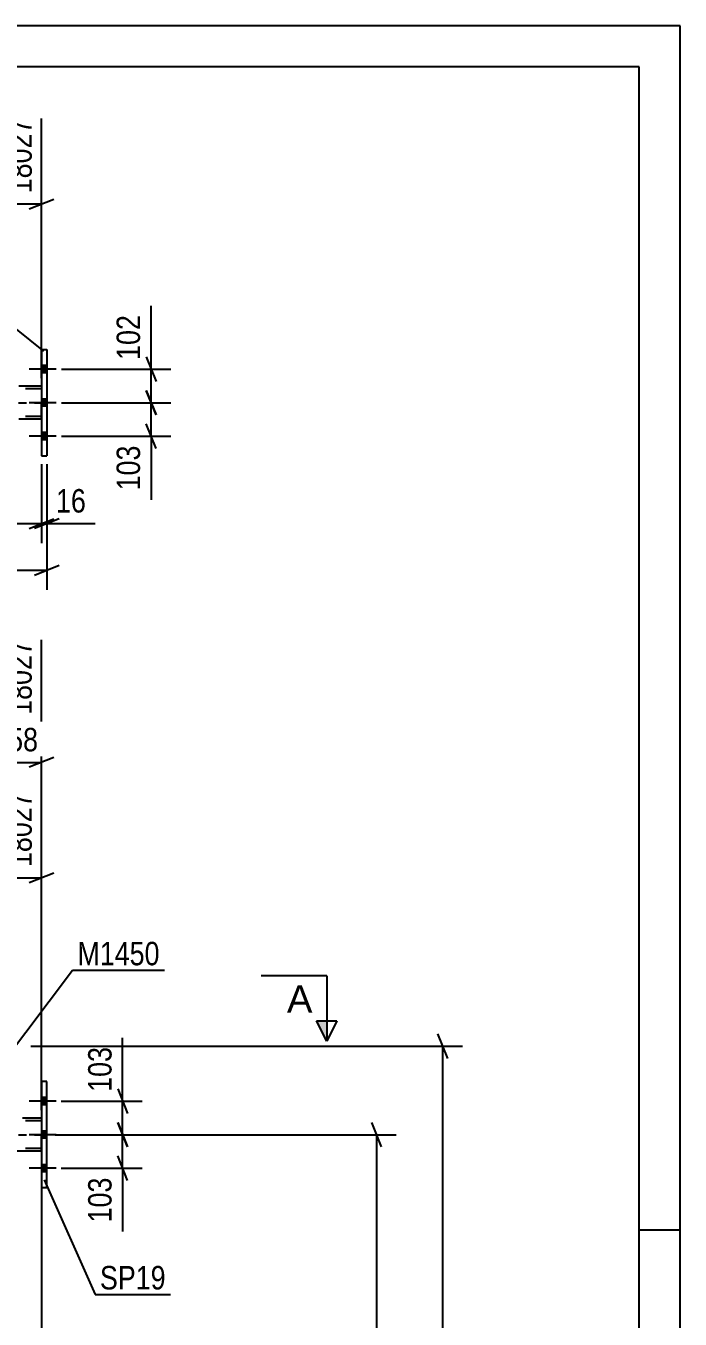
# Model space of a CAD drawing. Header units: millimetres. Extents: x 0 to 841, y 0 to 594.
# Drawn here: x 761.1 to 841, y 436.1 to 594 of the extents above; entities that cross this region are included whole.
import ezdxf

# ---------------------------------------------------------------- set-up
doc = ezdxf.new("R2010")
doc.units = ezdxf.units.MM
doc.linetypes.add('DXK_LINE_DOT2', pattern=[3.9198, 1.9599, -1.9599])
doc.linetypes.add('DXK_LINE_DOT3', pattern=[5.9187, 2.979, -0.9799, 0.9799, -0.9799])
doc.styles.add('Arial', font='ARIAL.TTF', dxfattribs={"height": 0.2})
doc.styles.add('Arial Narrow', font='ARIALN.TTF', dxfattribs={"height": 0.2})

# ---------------------------------------------------------------- blocks, each defined once
blk = doc.blocks.new('Unknown-814748510-1133')
at = {"color": 5, "linetype": 'Continuous'}
for p, q in [((841, 594), (0, 594)), ((841, 0), (841, 594)), ((836, 589), (5, 589)), ((836, 5), (836, 589)), ((841, 447), (836, 447))]:
    blk.add_line(p, q, dxfattribs=at)
blk = doc.blocks.new('Part-814748510-4995 - 4862')
at = {"color": 2, "linetype": 'Continuous'}
for p, q in [((762.98, 554.5), (763.62, 554.5)), ((762.98, 554.5), (762.98, 541.5)), ((763.62, 554.5), (763.62, 541.5)), ((762.98, 541.5), (763.62, 541.5))]:
    blk.add_line(p, q, dxfattribs=at)
blk = doc.blocks.new('Bolt-814748510-5055 - 4862')
at = {"linetype": 'Continuous'}
for points in [[(763.62, 551.66), (763.62, 552.54), (762.98, 552.54), (762.98, 551.66)], [(763.62, 551.66), (763.62, 552.54), (762.98, 552.54), (762.98, 551.66)], [(763.62, 551.66), (763.62, 552.54), (762.98, 552.54), (762.98, 551.66)], [(763.62, 547.56), (763.62, 548.44), (762.98, 548.44), (762.98, 547.56)], [(763.62, 547.56), (763.62, 548.44), (762.98, 548.44), (762.98, 547.56)], [(763.62, 543.46), (763.62, 544.34), (762.98, 544.34), (762.98, 543.46)], [(763.62, 543.46), (763.62, 544.34), (762.98, 544.34), (762.98, 543.46)], [(763.62, 543.46), (763.62, 544.34), (762.98, 544.34), (762.98, 543.46)]]:
    blk.add_hatch(color=1, dxfattribs=at).paths.add_polyline_path(points)
at = {"color": 1, "linetype": 'Continuous'}
for p, q in [((764.78, 552.1), (761.46, 552.1)), ((764.78, 552.1), (761.46, 552.1)), ((764.78, 552.1), (761.46, 552.1)), ((763.62, 552.54), (762.98, 552.54)), ((763.62, 552.54), (762.98, 552.54)), ((763.62, 552.54), (762.98, 552.54)), ((763.62, 551.66), (762.98, 551.66)), ((763.62, 551.66), (762.98, 551.66)), ((763.62, 551.66), (762.98, 551.66)), ((764.78, 548), (761.46, 548)), ((764.78, 548), (761.46, 548)), ((763.62, 548.44), (762.98, 548.44)), ((763.62, 548.44), (762.98, 548.44)), ((763.62, 547.56), (762.98, 547.56)), ((763.62, 547.56), (762.98, 547.56)), ((764.78, 543.9), (761.46, 543.9)), ((764.78, 543.9), (761.46, 543.9)), ((764.78, 543.9), (761.46, 543.9)), ((763.62, 544.34), (762.98, 544.34)), ((763.62, 544.34), (762.98, 544.34)), ((763.62, 544.34), (762.98, 544.34)), ((763.62, 543.46), (762.98, 543.46)), ((763.62, 543.46), (762.98, 543.46)), ((763.62, 543.46), (762.98, 543.46))]:
    blk.add_line(p, q, dxfattribs=at)
blk = doc.blocks.new('Part-814748510-5062 - 4862')
at = {"color": 7, "linetype": 'DXK_LINE_DOT2'}
for p, q in [((762.98, 549.68), (99.23, 549.68)), ((762.98, 550), (117.51, 550)), ((762.98, 546), (762.98, 550)), ((762.98, 546.32), (99.23, 546.32))]:
    blk.add_line(p, q, dxfattribs=at)
at = {"color": 2, "linetype": 'Continuous'}
for p, q in [((762.98, 550), (760.18, 550)), ((762.98, 546), (760.18, 546))]:
    blk.add_line(p, q, dxfattribs=at)
at = {"color": 7, "linetype": 'DXK_LINE_DOT3'}
blk.add_line((99.23, 548), (762.98, 548), dxfattribs=at)
blk = doc.blocks.new('Part-814748510-3342 - 3016')
at = {"color": 2, "linetype": 'Continuous'}
for p, q in [((763.62, 465.14), (762.98, 465.14)), ((762.98, 465.14), (762.98, 452.14)), ((763.62, 452.14), (763.62, 465.14)), ((763.62, 452.14), (762.98, 452.14))]:
    blk.add_line(p, q, dxfattribs=at)
blk = doc.blocks.new('Bolt-814748510-3252 - 3016')
at = {"linetype": 'Continuous'}
for points in [[(762.98, 463.18), (762.98, 462.3), (763.62, 462.3), (763.62, 463.18)], [(762.98, 463.18), (762.98, 462.3), (763.62, 462.3), (763.62, 463.18)], [(762.98, 463.18), (762.98, 462.3), (763.62, 462.3), (763.62, 463.18)], [(762.98, 459.08), (762.98, 458.2), (763.62, 458.2), (763.62, 459.08)], [(762.98, 459.08), (762.98, 458.2), (763.62, 458.2), (763.62, 459.08)], [(762.98, 454.98), (762.98, 454.1), (763.62, 454.1), (763.62, 454.98)], [(762.98, 454.98), (762.98, 454.1), (763.62, 454.1), (763.62, 454.98)], [(762.98, 454.98), (762.98, 454.1), (763.62, 454.1), (763.62, 454.98)]]:
    blk.add_hatch(color=1, dxfattribs=at).paths.add_polyline_path(points)
at = {"color": 1, "linetype": 'Continuous'}
for p, q in [((764.78, 462.74), (761.46, 462.74)), ((764.78, 462.74), (761.46, 462.74)), ((764.78, 462.74), (761.46, 462.74)), ((763.62, 463.18), (762.98, 463.18)), ((763.62, 463.18), (762.98, 463.18)), ((763.62, 463.18), (762.98, 463.18)), ((763.62, 462.3), (762.98, 462.3)), ((763.62, 462.3), (762.98, 462.3)), ((763.62, 462.3), (762.98, 462.3)), ((764.78, 458.64), (761.46, 458.64)), ((764.78, 458.64), (761.46, 458.64)), ((763.62, 459.08), (762.98, 459.08)), ((763.62, 459.08), (762.98, 459.08)), ((763.62, 458.2), (762.98, 458.2)), ((763.62, 458.2), (762.98, 458.2)), ((763.62, 454.98), (762.98, 454.98)), ((763.62, 454.98), (762.98, 454.98)), ((763.62, 454.98), (762.98, 454.98)), ((764.78, 454.54), (761.46, 454.54)), ((764.78, 454.54), (761.46, 454.54)), ((764.78, 454.54), (761.46, 454.54)), ((763.62, 454.1), (762.98, 454.1)), ((763.62, 454.1), (762.98, 454.1)), ((763.62, 454.1), (762.98, 454.1))]:
    blk.add_line(p, q, dxfattribs=at)
blk = doc.blocks.new('Part-814748510-3325 - 3016')
at = {"color": 7, "linetype": 'DXK_LINE_DOT2'}
for p, q in [((762.98, 460.32), (99.23, 460.32)), ((762.98, 456.64), (762.98, 460.64)), ((762.98, 456.96), (99.23, 456.96))]:
    blk.add_line(p, q, dxfattribs=at)
at = {"color": 2, "linetype": 'Continuous'}
for p, q in [((762.98, 460.64), (760.66, 460.64)), ((762.98, 456.64), (709.03, 456.64))]:
    blk.add_line(p, q, dxfattribs=at)
at = {"color": 7, "linetype": 'DXK_LINE_DOT3'}
blk.add_line((99.23, 458.64), (762.98, 458.64), dxfattribs=at)
blk = doc.blocks.new('StraightDimension-814748510-5143 - 4862')
at = {"color": 7, "linetype": 'Continuous'}
for p, q in [((762.98, 540.5), (762.98, 530.84)), ((761.48, 532.64), (764.48, 533.84)), ((57.31, 533.24), (762.98, 533.24))]:
    blk.add_line(p, q, dxfattribs=at)
blk = doc.blocks.new('StraightDimension-814748510-5122 - 4862')
at = {"color": 7, "linetype": 'Continuous'}
for p, q in [((763.62, 540.5), (763.62, 525.16)), ((56.67, 527.56), (763.62, 527.56)), ((762.12, 526.96), (765.12, 528.16))]:
    blk.add_line(p, q, dxfattribs=at)
blk = doc.blocks.new('StraightDimension-814748510-5133 - 4862')
at = {"color": 7, "linetype": 'Continuous'}
for p, q in [((762.98, 540.5), (762.98, 530.84)), ((763.62, 540.5), (763.62, 530.84)), ((761.48, 532.64), (764.48, 533.84)), ((765.12, 533.84), (762.12, 532.64)), ((762.98, 533.24), (763.62, 533.24))]:
    blk.add_line(p, q, dxfattribs=at)
at = {"color": 0}
blk.add_wipeout([(769, 533.99), (769, 538.19), (764.14, 538.19), (764.14, 533.99)], dxfattribs=at)
at = {"color": 7, "linetype": 'Continuous'}
blk.add_line((763.62, 533.24), (769.52, 533.24), dxfattribs=at)
blk.add_line((763.62, 533.24), (769.52, 533.24), dxfattribs=at)
at = {"color": 3, "style": 'Arial Narrow'}
blk.add_text('16', height=2.863, dxfattribs=at).set_placement((764.74, 534.59))
blk = doc.blocks.new('StraightDimension-814748510-17098 - 4862')
at = {"color": 7, "linetype": 'Continuous'}
for p, q in [((775.76, 549.5), (776.96, 546.5)), ((765.4, 548), (778.76, 548)), ((776.36, 543.9), (776.36, 548)), ((776.96, 542.4), (775.76, 545.4)), ((765.4, 543.9), (778.76, 543.9))]:
    blk.add_line(p, q, dxfattribs=at)
at = {"color": 0}
blk.add_wipeout([(775.61, 543.37), (771.41, 543.37), (771.41, 536.69), (775.61, 536.69)], dxfattribs=at)
at = {"color": 7, "linetype": 'Continuous'}
blk.add_line((776.36, 543.9), (776.36, 536.16), dxfattribs=at)
blk.add_line((776.36, 543.9), (776.36, 536.16), dxfattribs=at)
at = {"color": 3, "style": 'Arial Narrow'}
blk.add_text('103', height=2.863, rotation=90.0002, dxfattribs=at).set_placement((775.01, 537.29))
blk = doc.blocks.new('StraightDimension-814748510-14296 - 4862')
at = {"color": 7, "linetype": 'Continuous'}
for p, q in [((742.88, 551), (742.88, 587.2)), ((762.98, 551), (762.98, 582.7)), ((744.38, 572.86), (741.38, 571.66)), ((742.88, 572.26), (762.98, 572.26)), ((761.48, 571.66), (764.48, 572.86))]:
    blk.add_line(p, q, dxfattribs=at)
at = {"color": 0, "linetype": 'Continuous'}
blk.add_wipeout([(762.38, 583.3), (758.18, 583.3), (758.18, 572.96), (762.38, 572.96)], dxfattribs=at)
at = {"color": 0}
blk.add_wipeout([(756.27, 573.01), (756.27, 577.21), (749.59, 577.21), (749.59, 573.01)], dxfattribs=at)
at = {"color": 3, "linetype": 'Continuous', "style": 'Arial Narrow'}
blk.add_text('18027', height=2.863, rotation=90.0002, dxfattribs=at).set_placement((761.78, 573.56))
at = {"color": 3, "style": 'Arial Narrow'}
blk.add_text('502', height=2.863, dxfattribs=at).set_placement((750.19, 573.61))
blk = doc.blocks.new('StraightDimension-814748510-17097 - 4862')
at = {"color": 7, "linetype": 'Continuous'}
for p, q in [((775.76, 553.6), (776.96, 550.6)), ((765.4, 552.1), (778.76, 552.1)), ((776.36, 548), (776.36, 552.1)), ((776.96, 546.5), (775.76, 549.5)), ((765.4, 548), (778.76, 548))]:
    blk.add_line(p, q, dxfattribs=at)
at = {"color": 0}
blk.add_wipeout([(775.61, 559.3), (771.41, 559.3), (771.41, 552.62), (775.61, 552.62)], dxfattribs=at)
at = {"color": 7, "linetype": 'Continuous'}
blk.add_line((776.36, 552.1), (776.36, 559.83), dxfattribs=at)
blk.add_line((776.36, 552.1), (776.36, 559.83), dxfattribs=at)
at = {"color": 3, "style": 'Arial Narrow'}
blk.add_text('102', height=2.863, rotation=90.0002, dxfattribs=at).set_placement((775.01, 553.22))
blk = doc.blocks.new('StraightDimension-814748510-4319 - 3016')
at = {"color": 7, "linetype": 'Continuous'}
for p, q in [((709.03, 457.64), (709.03, 504.96)), ((762.98, 461.64), (762.98, 500.46)), ((710.53, 490.61), (707.53, 489.41)), ((709.03, 490.01), (762.98, 490.01)), ((761.48, 489.41), (764.48, 490.61))]:
    blk.add_line(p, q, dxfattribs=at)
at = {"color": 0, "linetype": 'Continuous'}
blk.add_wipeout([(762.38, 501.06), (758.18, 501.06), (758.18, 490.71), (762.38, 490.71)], dxfattribs=at)
at = {"color": 0}
blk.add_wipeout([(740.26, 490.76), (740.26, 494.96), (731.75, 494.96), (731.75, 490.76)], dxfattribs=at)
at = {"color": 3, "linetype": 'Continuous', "style": 'Arial Narrow'}
blk.add_text('18027', height=2.863, rotation=90.0002, dxfattribs=at).set_placement((761.78, 491.31))
at = {"color": 3, "style": 'Arial Narrow'}
blk.add_text('1349', height=2.863, dxfattribs=at).set_placement((732.35, 491.36))
blk = doc.blocks.new('StraightDimension-814748510-3649 - 3016')
at = {"color": 7, "linetype": 'Continuous'}
for p, q in [((772.28, 460.14), (773.48, 457.14)), ((765.39, 458.64), (775.28, 458.64)), ((772.88, 454.54), (772.88, 458.64)), ((773.48, 453.04), (772.28, 456.04)), ((765.39, 454.54), (775.28, 454.54))]:
    blk.add_line(p, q, dxfattribs=at)
at = {"color": 0}
blk.add_wipeout([(772.13, 454.02), (767.93, 454.02), (767.93, 447.33), (772.13, 447.33)], dxfattribs=at)
at = {"color": 7, "linetype": 'Continuous'}
blk.add_line((772.88, 454.54), (772.88, 446.81), dxfattribs=at)
blk.add_line((772.88, 454.54), (772.88, 446.81), dxfattribs=at)
at = {"color": 3, "style": 'Arial Narrow'}
blk.add_text('103', height=2.863, rotation=90.0002, dxfattribs=at).set_placement((771.53, 447.93))
blk = doc.blocks.new('StraightDimension-814748510-3659 - 3016')
at = {"color": 7, "linetype": 'Continuous'}
for p, q in [((772.28, 464.24), (773.48, 461.24)), ((765.39, 462.74), (775.28, 462.74)), ((772.88, 458.64), (772.88, 462.74)), ((773.48, 457.14), (772.28, 460.14)), ((765.39, 458.64), (775.28, 458.64))]:
    blk.add_line(p, q, dxfattribs=at)
at = {"color": 0}
blk.add_wipeout([(772.13, 469.95), (767.93, 469.95), (767.93, 463.27), (772.13, 463.27)], dxfattribs=at)
at = {"color": 7, "linetype": 'Continuous'}
blk.add_line((772.88, 462.74), (772.88, 470.48), dxfattribs=at)
blk.add_line((772.88, 462.74), (772.88, 470.48), dxfattribs=at)
at = {"color": 3, "style": 'Arial Narrow'}
blk.add_text('103', height=2.863, rotation=90.0002, dxfattribs=at).set_placement((771.53, 463.87))
blk = doc.blocks.new('StraightDimension-814748510-3702 - 3016')
at = {"color": 7, "linetype": 'Continuous'}
for p, q in [((804.52, 457.14), (803.32, 460.14)), ((764.62, 458.64), (806.32, 458.64)), ((803.92, 332.78), (803.92, 458.64)), ((803.32, 334.28), (804.52, 331.28)), ((786.24, 332.78), (806.32, 332.78))]:
    blk.add_line(p, q, dxfattribs=at)
at = {"color": 0}
blk.add_wipeout([(803.17, 399.97), (798.97, 399.97), (798.97, 391.46), (803.17, 391.46)], dxfattribs=at)
at = {"color": 3, "style": 'Arial Narrow'}
blk.add_text('3147', height=2.863, rotation=90.0002, dxfattribs=at).set_placement((802.57, 392.06))
blk = doc.blocks.new('StraightDimension-814748510-4041 - 3016')
at = {"color": 7, "linetype": 'Continuous'}
for p, q in [((762.98, 455.64), (762.98, 388.72)), ((784.6, 336.42), (784.6, 393.97)), ((764.48, 391.72), (761.48, 390.52)), ((783.1, 390.52), (786.1, 391.72)), ((762.98, 391.12), (784.6, 391.12))]:
    blk.add_line(p, q, dxfattribs=at)
at = {"color": 0}
blk.add_wipeout([(778.04, 391.87), (778.04, 396.07), (769.53, 396.07), (769.53, 391.87)], dxfattribs=at)
at = {"color": 3, "style": 'Arial Narrow'}
blk.add_text('1440', height=2.863, dxfattribs=at).set_placement((770.13, 392.47))
blk = doc.blocks.new('StraightDimension-814748510-11932 - 3016')
at = {"color": 7, "linetype": 'Continuous'}
for p, q in [((812.61, 467.94), (811.41, 470.94)), ((761.66, 469.44), (814.41, 469.44)), ((812.01, 325.04), (812.01, 469.44)), ((811.41, 326.54), (812.61, 323.54)), ((675.5, 325.04), (814.41, 325.04))]:
    blk.add_line(p, q, dxfattribs=at)
at = {"color": 0}
blk.add_wipeout([(811.26, 401.5), (807.06, 401.5), (807.06, 392.98), (811.26, 392.98)], dxfattribs=at)
at = {"color": 3, "style": 'Arial Narrow'}
blk.add_text('3610', height=2.863, rotation=90.0002, dxfattribs=at).set_placement((810.66, 393.58))
blk = doc.blocks.new('StraightDimension-814748510-15439 - 3016')
at = {"color": 7, "linetype": 'Continuous'}
for p, q in [((762.98, 461.64), (762.98, 519.03)), ((756.66, 468.41), (756.66, 514.53)), ((755.16, 503.49), (758.16, 504.69)), ((756.66, 504.09), (762.98, 504.09)), ((764.48, 504.69), (761.48, 503.49))]:
    blk.add_line(p, q, dxfattribs=at)
at = {"color": 0}
blk.add_wipeout([(763.16, 504.84), (763.16, 509.04), (756.47, 509.04), (756.47, 504.84)], dxfattribs=at)
at = {"color": 3, "style": 'Arial Narrow'}
blk.add_text('158', height=2.863, dxfattribs=at).set_placement((757.07, 505.44))
at = {"color": 0, "linetype": 'Continuous'}
blk.add_wipeout([(762.38, 519.63), (758.18, 519.63), (758.18, 509.29), (762.38, 509.29)], dxfattribs=at)
at = {"color": 3, "linetype": 'Continuous', "style": 'Arial Narrow'}
blk.add_text('18027', height=2.863, rotation=90.0002, dxfattribs=at).set_placement((761.78, 509.89))
blk = doc.blocks.new('Mark-814748510-4991 - 4862')
at = {"color": 0}
blk.add_wipeout([(759.3, 557.59), (759.3, 560.59), (751.26, 560.59), (751.26, 557.59)], dxfattribs=at)
blk.add_wipeout([(759.3, 557.59), (759.3, 560.59), (751.26, 560.59), (751.26, 557.59)], dxfattribs=at)
at = {"color": 30, "linetype": 'Continuous'}
for p in [(750.66, 556.99), (763.26, 554.27)]:
    blk.add_line(p, (759.9, 556.99), dxfattribs=at)
at = {"color": 3, "style": 'Arial Narrow'}
blk.add_text('SP19', height=2.863, dxfattribs=at).set_placement((751.26, 557.59))
blk = doc.blocks.new('Mark-814748510-3338 - 3016')
at = {"color": 0}
blk.add_wipeout([(778.15, 439.75), (778.15, 442.75), (770.11, 442.75), (770.11, 439.75)], dxfattribs=at)
blk.add_wipeout([(778.15, 439.75), (778.15, 442.75), (770.11, 442.75), (770.11, 439.75)], dxfattribs=at)
at = {"color": 30, "linetype": 'Continuous'}
for p, q in [((763.31, 453.11), (769.51, 439.15)), ((769.51, 439.15), (778.75, 439.15))]:
    blk.add_line(p, q, dxfattribs=at)
at = {"color": 3, "style": 'Arial Narrow'}
blk.add_text('SP19', height=2.863, dxfattribs=at).set_placement((770.11, 439.75))
blk = doc.blocks.new('Mark-814748510-3507 - 3016')
at = {"color": 0}
blk.add_wipeout([(777.41, 479.32), (777.41, 482.32), (767.36, 482.32), (767.36, 479.32)], dxfattribs=at)
blk.add_wipeout([(777.41, 479.32), (777.41, 482.32), (767.36, 482.32), (767.36, 479.32)], dxfattribs=at)
at = {"color": 30, "linetype": 'Continuous'}
for p, q in [((758.22, 467.38), (766.76, 478.72)), ((766.76, 478.72), (778.01, 478.72))]:
    blk.add_line(p, q, dxfattribs=at)
at = {"color": 3, "style": 'Arial Narrow'}
blk.add_text('M1450', height=2.863, dxfattribs=at).set_placement((767.36, 479.32))
blk = doc.blocks.new('SectionMark-814748510-4780 - 3016')
at = {"linetype": 'Continuous'}
blk.add_hatch(color=6, dxfattribs=at).paths.add_polyline_path([(796.57, 472.54), (797.82, 472.54), (797.82, 470.04)])
at = {"color": 6, "linetype": 'Continuous'}
for p, q in [((797.82, 478.04), (789.82, 478.04)), ((797.82, 478.04), (797.82, 470.04)), ((796.57, 472.54), (799.07, 472.54)), ((797.82, 470.04), (796.57, 472.54)), ((799.07, 472.54), (797.82, 470.04))]:
    blk.add_line(p, q, dxfattribs=at)
at = {"color": 0, "linetype": 'Continuous'}
blk.add_wipeout([(796.07, 473.54), (796.07, 477.04), (792.96, 477.04), (792.96, 473.54)], dxfattribs=at)
at = {"color": 3, "linetype": 'Continuous', "style": 'Arial'}
blk.add_text('A', height=3.34, dxfattribs=at).set_placement((792.96, 473.54))

msp = doc.modelspace()

# ---------------------------------------------------------------- block references
for name in ['Unknown-814748510-1133', 'Part-814748510-4995 - 4862', 'Part-814748510-5062 - 4862', 'Bolt-814748510-5055 - 4862', 'Part-814748510-3342 - 3016', 'Bolt-814748510-3252 - 3016', 'Part-814748510-3325 - 3016']:
    msp.add_blockref(name, (0, 0))

# ---------------------------------------------------------------- next in the draw order: block references
for name in ['StraightDimension-814748510-14296 - 4862', 'StraightDimension-814748510-5143 - 4862', 'StraightDimension-814748510-4319 - 3016', 'StraightDimension-814748510-3649 - 3016']:
    msp.add_blockref(name, (0, 0))

# ---------------------------------------------------------------- next in the draw order: block references
for name in ['Mark-814748510-4991 - 4862', 'StraightDimension-814748510-5122 - 4862', 'StraightDimension-814748510-3659 - 3016']:
    msp.add_blockref(name, (0, 0))

# ---------------------------------------------------------------- next in the draw order: block references
for name in ['StraightDimension-814748510-5133 - 4862', 'StraightDimension-814748510-3702 - 3016']:
    msp.add_blockref(name, (0, 0))

# ---------------------------------------------------------------- next in the draw order: block references
for name in ['StraightDimension-814748510-17098 - 4862', 'StraightDimension-814748510-4041 - 3016']:
    msp.add_blockref(name, (0, 0))

# ---------------------------------------------------------------- next in the draw order: block references
for name in ['StraightDimension-814748510-17097 - 4862', 'StraightDimension-814748510-11932 - 3016']:
    msp.add_blockref(name, (0, 0))

# ---------------------------------------------------------------- next in the draw order: block references
for name in ['StraightDimension-814748510-15439 - 3016', 'Mark-814748510-3338 - 3016']:
    msp.add_blockref(name, (0, 0))

# ---------------------------------------------------------------- next in the draw order: block references
msp.add_blockref('Mark-814748510-3507 - 3016', (0, 0))

# ---------------------------------------------------------------- next in the draw order: block references
msp.add_blockref('SectionMark-814748510-4780 - 3016', (0, 0))

doc.saveas('drawing.dxf')
